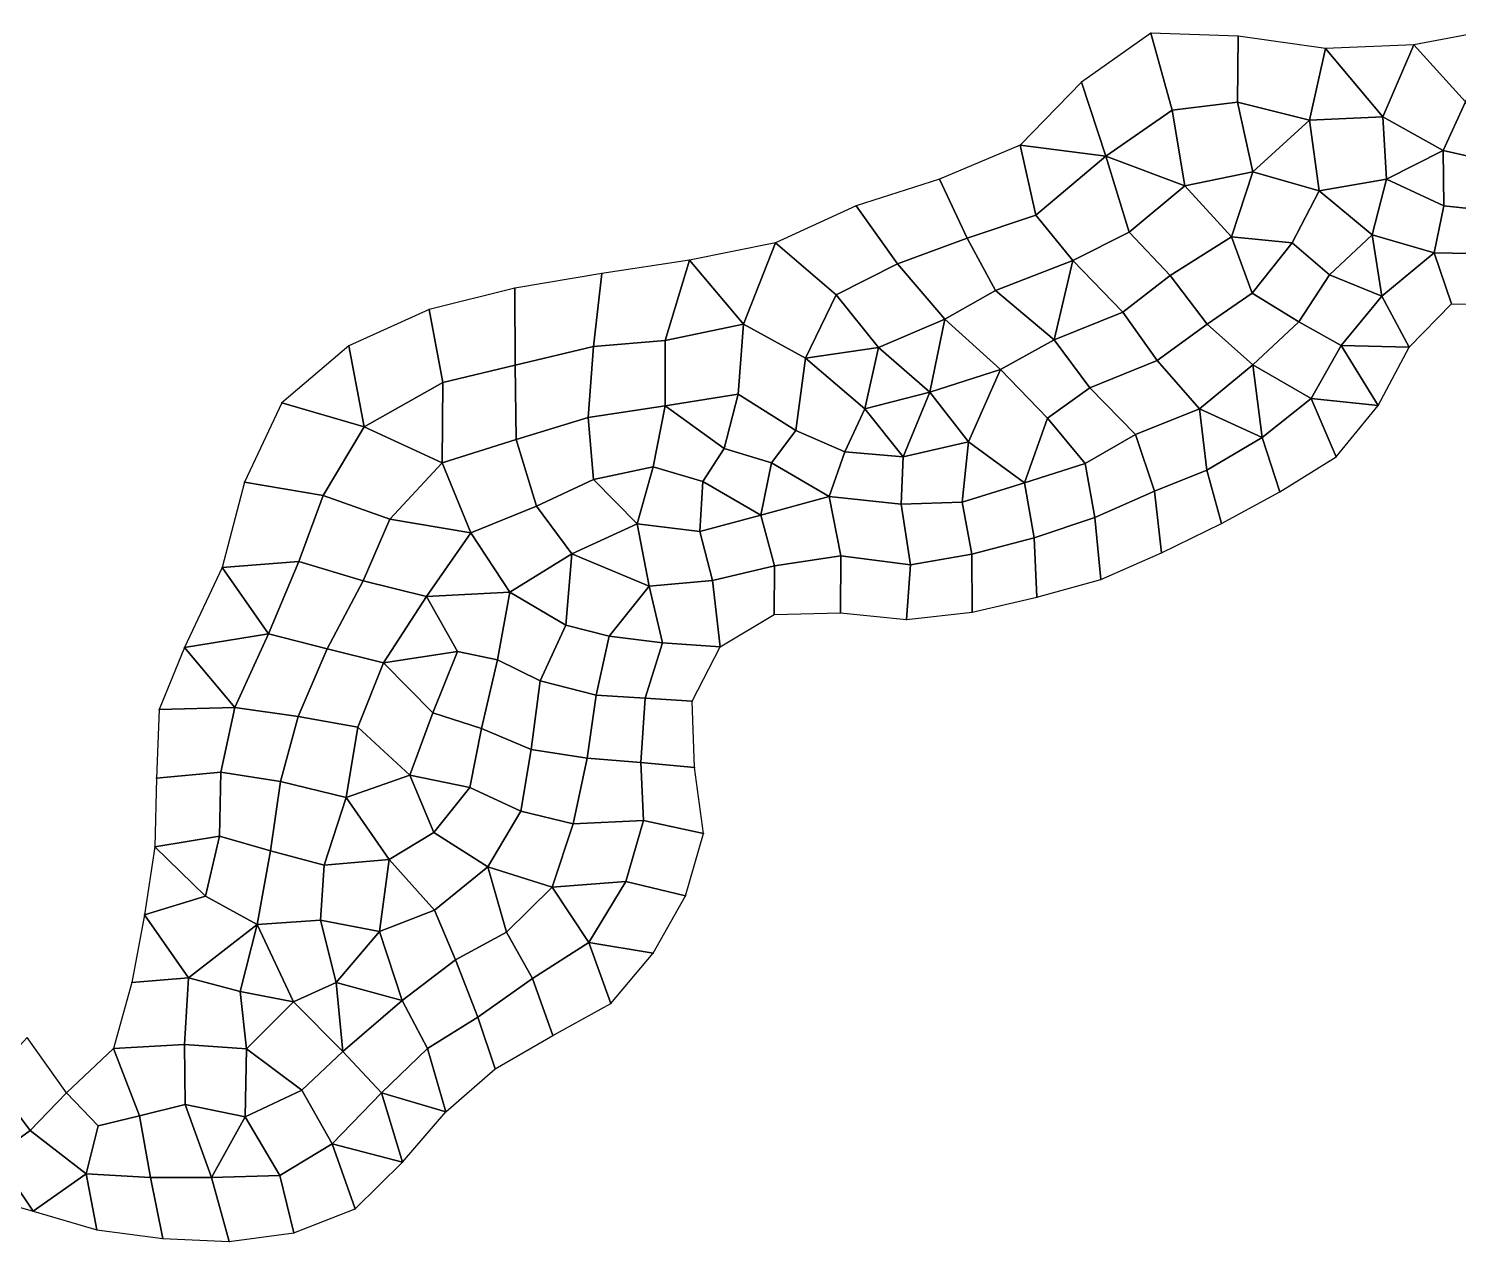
# Model space of a CAD drawing. Extents: x 380707 to 407438, y 6452841 to 6483357.
# Drawn here: x 393561 to 395496, y 6455440 to 6457082 of the extents above; entities that cross this region are included whole.
import ezdxf

# ---------------------------------------------------------------- set-up
doc = ezdxf.new("R2010")
doc.units = 0
for name, color, linetype in [('MESH_BOUND', 25, 'CONTINUOUS'), ('MESH_ELEMS', 18, 'CONTINUOUS'), ('MESH_NODES', 18, 'CONTINUOUS')]:
    doc.layers.add(name, color=color, linetype=linetype)

msp = doc.modelspace()

# ---------------------------------------------------------------- linework, layer by layer
at = {"layer": 'MESH_BOUND', "color": 25}
for points in [[(395553.651, 6457082.16, 0.038), (395436.019, 6457060.09, 0.433)], [(395079.939, 6457076.1, -0.442), (394986.065, 6457009.77, 0.03)], [(395198.357, 6457072.08, 0.454), (395079.939, 6457076.1, -0.442)], [(395316.761, 6457055.21, 0.333), (395198.357, 6457072.08, 0.454)], [(395436.019, 6457060.09, 0.433), (395316.761, 6457055.21, 0.333)], [(394986.065, 6457009.77, 0.03), (394903.118, 6456924.53, 0.695)], [(394903.118, 6456924.53, 0.695), (394793.831, 6456878.46, -0.106)], [(394793.831, 6456878.46, -0.106), (394680.937, 6456842.09, -0.169)], [(394680.937, 6456842.09, -0.169), (394572.061, 6456792.35, 0.591)], [(394572.061, 6456792.35, 0.591), (394455.392, 6456768.5, 0.477)], [(394455.392, 6456768.5, 0.477), (394336.983, 6456750.73, 0.259)], [(394336.983, 6456750.73, 0.259), (394218.903, 6456730.9, -0.04)], [(394218.903, 6456730.9, -0.04), (394103.104, 6456701.8, -0.183)], [(395429.723, 6456650.93, 0.651), (395486.909, 6456709.44, 1.374)], [(395486.909, 6456709.44, 1.374), (395567.956, 6456708.13, 1.318)], [(394103.104, 6456701.8, -0.183), (393994.341, 6456652.55, 1.644)], [(393994.341, 6456652.55, 1.644), (393903.657, 6456575.53, -0.38)], [(395388.035, 6456571.91, -0.919), (395429.723, 6456650.93, 0.651)], [(393903.657, 6456575.53, -0.38), (393852.931, 6456467.98, 0.116)], [(395330.93, 6456502.36, -0.111), (395388.035, 6456571.91, -0.919)], [(395254.613, 6456455.06, 0.252), (395330.93, 6456502.36, -0.111)], [(393852.931, 6456467.98, 0.116), (393822.819, 6456352.62, 0.438)], [(395175.549, 6456412.18, -0.123), (395254.613, 6456455.06, 0.252)], [(395094.732, 6456372.65, -0.132), (395175.549, 6456412.18, -0.123)], [(395012.43, 6456336.24, 0.218), (395094.732, 6456372.65, -0.132)], [(393822.819, 6456352.62, 0.438), (393771.714, 6456244.49, -0.164)], [(394925.669, 6456312.45, 0.764), (395012.43, 6456336.24, 0.218)], [(394838.028, 6456292.14, -0.188), (394925.669, 6456312.45, 0.764)], [(394496.99, 6456245.04, 0.287), (394570.005, 6456288.88, 0.677)], [(394570.005, 6456288.88, 0.677), (394659.965, 6456291.37, -0.559)], [(394659.965, 6456291.37, -0.559), (394749.503, 6456282.31, -0.705)], [(394749.503, 6456282.31, -0.705), (394838.028, 6456292.14, -0.188)], [(393771.714, 6456244.49, -0.164), (393737.343, 6456160.51, 0.149)], [(394459.236, 6456171.85, -0.095), (394496.99, 6456245.04, 0.287)], [(394462.262, 6456081.95, -2.501), (394459.236, 6456171.85, -0.095)], [(393737.343, 6456160.51, 0.149), (393734.109, 6456067.4, 0.061)], [(394474.479, 6455992.79, -1.078), (394462.262, 6456081.95, -2.501)], [(393734.109, 6456067.4, 0.061), (393731.587, 6455974.38, -0.068)], [(394450.218, 6455908.35, -0.304), (394474.479, 6455992.79, -1.078)], [(393731.587, 6455974.38, -0.068), (393717.51, 6455882.3, -0.197)], [(394406.522, 6455830.39, 0.51), (394450.218, 6455908.35, -0.304)], [(393717.51, 6455882.3, -0.197), (393700.315, 6455790.73, -0.017)], [(394349.237, 6455762.52, -0.139), (394406.522, 6455830.39, 0.51)], [(393700.315, 6455790.73, -0.017), (393675.926, 6455701.63, 0.115)], [(394270.44, 6455719.04, -0.069), (394349.237, 6455762.52, -0.139)], [(393612.126, 6455641.4, 0.587), (393558.801, 6455716.27, 0.087)], [(394192.464, 6455674.12, 1.611), (394270.44, 6455719.04, -0.069)], [(393675.926, 6455701.63, 0.115), (393612.126, 6455641.4, 0.587)], [(394125.733, 6455615.88, 0.894), (394192.464, 6455674.12, 1.611)], [(394067.144, 6455547.67, -0.194), (394125.733, 6455615.88, 0.894)], [(394003.096, 6455484.45, -0.238), (394067.144, 6455547.67, -0.194)], [(393480.248, 6455505.98, 1.516), (393566.823, 6455481.45, 0.004)], [(393566.823, 6455481.45, 0.004), (393653.089, 6455456.08, -0.479)], [(393920.072, 6455451.87, -0.331), (394003.096, 6455484.45, -0.238)], [(393653.089, 6455456.08, -0.479), (393742.297, 6455444.21, -0.118)], [(393832.085, 6455440.4, 0.314), (393920.072, 6455451.87, -0.331)], [(393742.297, 6455444.21, -0.118), (393832.085, 6455440.4, 0.314)]]:
    msp.add_polyline3d(points, dxfattribs=at)
at = {"layer": 'MESH_ELEMS', "color": 178}
for points in [[(395506.02, 6456983.08, -0.954), (395553.651, 6457082.16, 0.038), (395436.019, 6457060.09, 0.433), (395506.02, 6456983.08, -0.954)], [(394986.065, 6457009.77, 0.03), (395019.223, 6456909.47, -0.846), (395108.938, 6456971.59, -0.925), (395079.939, 6457076.1, -0.442)], [(395198.357, 6457072.08, 0.454), (395079.939, 6457076.1, -0.442), (395108.938, 6456971.59, -0.925), (395197.272, 6456982.36, -0.618)], [(395197.272, 6456982.36, -0.618), (395294.763, 6456958.24, -0.57), (395316.761, 6457055.21, 0.333), (395198.357, 6457072.08, 0.454)], [(395316.761, 6457055.21, 0.333), (395394.009, 6456962.83, -0.954), (395436.019, 6457060.09, 0.433), (395316.761, 6457055.21, 0.333)], [(395394.009, 6456962.83, -0.954), (395475.81, 6456917.16, -0.979), (395506.02, 6456983.08, -0.954), (395436.019, 6457060.09, 0.433)], [(395316.761, 6457055.21, 0.333), (395294.763, 6456958.24, -0.57), (395394.009, 6456962.83, -0.954), (395316.761, 6457055.21, 0.333)], [(394986.065, 6457009.77, 0.03), (394903.118, 6456924.53, 0.695), (395019.223, 6456909.47, -0.846), (394986.065, 6457009.77, 0.03)], [(395197.272, 6456982.36, -0.618), (395108.938, 6456971.59, -0.925), (395125.886, 6456869.15, -0.949), (395218.157, 6456888.48, -0.914)], [(395218.157, 6456888.48, -0.914), (395294.763, 6456958.24, -0.57), (395197.272, 6456982.36, -0.618), (395218.157, 6456888.48, -0.914)], [(395475.81, 6456917.16, -0.979), (395561.557, 6456897.62, -0.936), (395506.02, 6456983.08, -0.954), (395475.81, 6456917.16, -0.979)], [(395125.886, 6456869.15, -0.949), (395108.938, 6456971.59, -0.925), (395019.223, 6456909.47, -0.846), (395125.886, 6456869.15, -0.949)], [(395394.009, 6456962.83, -0.954), (395294.763, 6456958.24, -0.57), (395308.08, 6456862.62, -0.935), (395398.906, 6456878.29, -0.955)], [(395394.009, 6456962.83, -0.954), (395398.906, 6456878.29, -0.955), (395475.81, 6456917.16, -0.979), (395394.009, 6456962.83, -0.954)], [(395218.157, 6456888.48, -0.914), (395308.08, 6456862.62, -0.935), (395294.763, 6456958.24, -0.57), (395218.157, 6456888.48, -0.914)], [(394924.401, 6456829.55, -0.741), (394903.118, 6456924.53, 0.695), (394793.831, 6456878.46, -0.106), (394831.378, 6456798.67, -0.55)], [(394903.118, 6456924.53, 0.695), (394924.401, 6456829.55, -0.741), (395019.223, 6456909.47, -0.846), (394903.118, 6456924.53, 0.695)], [(394924.401, 6456829.55, -0.741), (394974.454, 6456768.13, -0.798), (395050.82, 6456806.75, -0.8), (395019.223, 6456909.47, -0.846)], [(395050.82, 6456806.75, -0.8), (395125.886, 6456869.15, -0.949), (395019.223, 6456909.47, -0.846), (395050.82, 6456806.75, -0.8)], [(395476.686, 6456842.11, -1.032), (395475.81, 6456917.16, -0.979), (395398.906, 6456878.29, -0.955), (395476.686, 6456842.11, -1.032)], [(395475.81, 6456917.16, -0.979), (395476.686, 6456842.11, -1.032), (395540.551, 6456835.31, -0.874), (395561.557, 6456897.62, -0.936)], [(395218.157, 6456888.48, -0.914), (395125.886, 6456869.15, -0.949), (395189.131, 6456800.45, -0.892), (395218.157, 6456888.48, -0.914)], [(395271.463, 6456792.3, -0.875), (395308.08, 6456862.62, -0.935), (395218.157, 6456888.48, -0.914), (395189.131, 6456800.45, -0.892)], [(394793.831, 6456878.46, -0.106), (394680.937, 6456842.09, -0.169), (394736.886, 6456763.79, -0.554), (394831.378, 6456798.67, -0.55)], [(395125.886, 6456869.15, -0.949), (395050.82, 6456806.75, -0.8), (395106.282, 6456747.83, -0.782), (395189.131, 6456800.45, -0.892)], [(395308.08, 6456862.62, -0.935), (395379.523, 6456803.1, -0.813), (395398.906, 6456878.29, -0.955), (395308.08, 6456862.62, -0.935)], [(395379.523, 6456803.1, -0.813), (395463.744, 6456778.72, -1.165), (395476.686, 6456842.11, -1.032), (395398.906, 6456878.29, -0.955)], [(395379.523, 6456803.1, -0.813), (395308.08, 6456862.62, -0.935), (395271.463, 6456792.3, -0.875), (395322.15, 6456748.77, -0.84)], [(394653.901, 6456721.88, -0.691), (394736.886, 6456763.79, -0.554), (394680.937, 6456842.09, -0.169), (394572.061, 6456792.35, 0.591)], [(394869.792, 6456727.67, -0.464), (394974.454, 6456768.13, -0.798), (394924.401, 6456829.55, -0.741), (394831.378, 6456798.67, -0.55)], [(395538.223, 6456777.28, -1.172), (395540.551, 6456835.31, -0.874), (395476.686, 6456842.11, -1.032), (395463.744, 6456778.72, -1.165)], [(395050.82, 6456806.75, -0.8), (394974.454, 6456768.13, -0.798), (395042.131, 6456698.36, -0.636), (395106.282, 6456747.83, -0.782)], [(394528.422, 6456681.87, -0.47), (394572.061, 6456792.35, 0.591), (394455.392, 6456768.5, 0.477), (394528.422, 6456681.87, -0.47)], [(394653.901, 6456721.88, -0.691), (394572.061, 6456792.35, 0.591), (394528.422, 6456681.87, -0.47), (394612.451, 6456635.99, -0.581)], [(394831.378, 6456798.67, -0.55), (394736.886, 6456763.79, -0.554), (394801.001, 6456688.66, -0.559), (394869.792, 6456727.67, -0.464)], [(395106.282, 6456747.83, -0.782), (395156.386, 6456682.03, -0.953), (395217.324, 6456723.98, -0.941), (395189.131, 6456800.45, -0.892)], [(395189.131, 6456800.45, -0.892), (395217.324, 6456723.98, -0.941), (395271.463, 6456792.3, -0.875), (395189.131, 6456800.45, -0.892)], [(395217.324, 6456723.98, -0.941), (395280.611, 6456685.2, -0.805), (395322.15, 6456748.77, -0.84), (395271.463, 6456792.3, -0.875)], [(395322.15, 6456748.77, -0.84), (395392.812, 6456720.12, -0.707), (395379.523, 6456803.1, -0.813), (395322.15, 6456748.77, -0.84)], [(395463.744, 6456778.72, -1.165), (395379.523, 6456803.1, -0.813), (395392.812, 6456720.12, -0.707), (395463.744, 6456778.72, -1.165)], [(394422.636, 6456660.13, -0.55), (394455.392, 6456768.5, 0.477), (394336.983, 6456750.73, 0.259), (394325.493, 6456652.02, -0.549)], [(394422.636, 6456660.13, -0.55), (394528.422, 6456681.87, -0.47), (394455.392, 6456768.5, 0.477), (394422.636, 6456660.13, -0.55)], [(394974.454, 6456768.13, -0.798), (394869.792, 6456727.67, -0.464), (394949.428, 6456660.84, -0.901), (394974.454, 6456768.13, -0.798)], [(394974.454, 6456768.13, -0.798), (394949.428, 6456660.84, -0.901), (395042.131, 6456698.36, -0.636), (394974.454, 6456768.13, -0.798)], [(395392.812, 6456720.12, -0.707), (395429.723, 6456650.93, 0.651), (395486.909, 6456709.44, 1.374), (395463.744, 6456778.72, -1.165)], [(395538.223, 6456777.28, -1.172), (395463.744, 6456778.72, -1.165), (395486.909, 6456709.44, 1.374), (395567.956, 6456708.13, 1.318)], [(394325.493, 6456652.02, -0.549), (394336.983, 6456750.73, 0.259), (394218.903, 6456730.9, -0.04), (394219.594, 6456626.47, -0.57)], [(394736.886, 6456763.79, -0.554), (394653.901, 6456721.88, -0.691), (394711.325, 6456650.65, -0.851), (394801.001, 6456688.66, -0.559)], [(395042.131, 6456698.36, -0.636), (395088.483, 6456632.94, -0.956), (395156.386, 6456682.03, -0.953), (395106.282, 6456747.83, -0.782)], [(395337.677, 6456652.98, -0.428), (395392.812, 6456720.12, -0.707), (395322.15, 6456748.77, -0.84), (395280.611, 6456685.2, -0.805)], [(394219.594, 6456626.47, -0.57), (394218.903, 6456730.9, -0.04), (394103.104, 6456701.8, -0.183), (394121.38, 6456603.23, -0.578)], [(394711.325, 6456650.65, -0.851), (394653.901, 6456721.88, -0.691), (394612.451, 6456635.99, -0.581), (394711.325, 6456650.65, -0.851)], [(394876.39, 6456620.86, -0.929), (394949.428, 6456660.84, -0.901), (394869.792, 6456727.67, -0.464), (394801.001, 6456688.66, -0.559)], [(395217.324, 6456723.98, -0.941), (395156.386, 6456682.03, -0.953), (395218.236, 6456627.09, -0.936), (395280.611, 6456685.2, -0.805)], [(395337.677, 6456652.98, -0.428), (395429.723, 6456650.93, 0.651), (395392.812, 6456720.12, -0.707), (395337.677, 6456652.98, -0.428)], [(393994.341, 6456652.55, 1.644), (394015.286, 6456543, -0.558), (394121.38, 6456603.23, -0.578), (394103.104, 6456701.8, -0.183)], [(395042.131, 6456698.36, -0.636), (394949.428, 6456660.84, -0.901), (394997.448, 6456595.8, -1.041), (395088.483, 6456632.94, -0.956)], [(394521.594, 6456587.43, -0.565), (394528.422, 6456681.87, -0.47), (394422.636, 6456660.13, -0.55), (394422.671, 6456571.39, -0.595)], [(394612.451, 6456635.99, -0.581), (394528.422, 6456681.87, -0.47), (394521.594, 6456587.43, -0.565), (394599.685, 6456538.17, -1.189)], [(394711.325, 6456650.65, -0.851), (394780.981, 6456589.94, -0.703), (394801.001, 6456688.66, -0.559), (394711.325, 6456650.65, -0.851)], [(394876.39, 6456620.86, -0.929), (394801.001, 6456688.66, -0.559), (394780.981, 6456589.94, -0.703), (394876.39, 6456620.86, -0.929)], [(395156.386, 6456682.03, -0.953), (395088.483, 6456632.94, -0.956), (395145.823, 6456567.51, -1.485), (395218.236, 6456627.09, -0.936)], [(395296.977, 6456581.48, -0.571), (395337.677, 6456652.98, -0.428), (395280.611, 6456685.2, -0.805), (395218.236, 6456627.09, -0.936)], [(393903.657, 6456575.53, -0.38), (394015.286, 6456543, -0.558), (393994.341, 6456652.55, 1.644), (393903.657, 6456575.53, -0.38)], [(394318.281, 6456555.57, -0.95), (394325.493, 6456652.02, -0.549), (394219.594, 6456626.47, -0.57), (394220.772, 6456525.77, -1.164)], [(394422.671, 6456571.39, -0.595), (394422.636, 6456660.13, -0.55), (394325.493, 6456652.02, -0.549), (394318.281, 6456555.57, -0.95)], [(394711.325, 6456650.65, -0.851), (394612.451, 6456635.99, -0.581), (394692.957, 6456567.27, -1.073), (394711.325, 6456650.65, -0.851)], [(394711.325, 6456650.65, -0.851), (394692.957, 6456567.27, -1.073), (394780.981, 6456589.94, -0.703), (394711.325, 6456650.65, -0.851)], [(394940.068, 6456554.99, -1.024), (394997.448, 6456595.8, -1.041), (394949.428, 6456660.84, -0.901), (394876.39, 6456620.86, -0.929)], [(395296.977, 6456581.48, -0.571), (395388.035, 6456571.91, -0.919), (395337.677, 6456652.98, -0.428), (395296.977, 6456581.48, -0.571)], [(395337.677, 6456652.98, -0.428), (395388.035, 6456571.91, -0.919), (395429.723, 6456650.93, 0.651), (395337.677, 6456652.98, -0.428)], [(394599.685, 6456538.17, -1.189), (394665.658, 6456509.16, -1.099), (394692.957, 6456567.27, -1.073), (394612.451, 6456635.99, -0.581)], [(395088.483, 6456632.94, -0.956), (394997.448, 6456595.8, -1.041), (395059.307, 6456532.63, -0.976), (395145.823, 6456567.51, -1.485)], [(394220.772, 6456525.77, -1.164), (394219.594, 6456626.47, -0.57), (394121.38, 6456603.23, -0.578), (394120.549, 6456494.43, -1.013)], [(394780.981, 6456589.94, -0.703), (394833.448, 6456522.91, -1.047), (394876.39, 6456620.86, -0.929), (394780.981, 6456589.94, -0.703)], [(394940.068, 6456554.99, -1.024), (394876.39, 6456620.86, -0.929), (394833.448, 6456522.91, -1.047), (394908.821, 6456467.23, -0.97)], [(395218.236, 6456627.09, -0.936), (395145.823, 6456567.51, -1.485), (395230.837, 6456528.7, -1.168), (395218.236, 6456627.09, -0.936)], [(395296.977, 6456581.48, -0.571), (395218.236, 6456627.09, -0.936), (395230.837, 6456528.7, -1.168), (395296.977, 6456581.48, -0.571)], [(394015.286, 6456543, -0.558), (394120.549, 6456494.43, -1.013), (394121.38, 6456603.23, -0.578), (394015.286, 6456543, -0.558)], [(394997.448, 6456595.8, -1.041), (394940.068, 6456554.99, -1.024), (394991.346, 6456493.45, -0.965), (395059.307, 6456532.63, -0.976)], [(393959.546, 6456449.91, -0.864), (394015.286, 6456543, -0.558), (393903.657, 6456575.53, -0.38), (393852.931, 6456467.98, 0.116)], [(394502.634, 6456513.77, -0.985), (394521.594, 6456587.43, -0.565), (394422.671, 6456571.39, -0.595), (394502.634, 6456513.77, -0.985)], [(394502.634, 6456513.77, -0.985), (394566.421, 6456494.41, -1.256), (394599.685, 6456538.17, -1.189), (394521.594, 6456587.43, -0.565)], [(394744.992, 6456502.59, -1.172), (394780.981, 6456589.94, -0.703), (394692.957, 6456567.27, -1.073), (394744.992, 6456502.59, -1.172)], [(394780.981, 6456589.94, -0.703), (394744.992, 6456502.59, -1.172), (394833.448, 6456522.91, -1.047), (394780.981, 6456589.94, -0.703)], [(395330.93, 6456502.36, -0.111), (395296.977, 6456581.48, -0.571), (395230.837, 6456528.7, -1.168), (395254.613, 6456455.06, 0.252)], [(395296.977, 6456581.48, -0.571), (395330.93, 6456502.36, -0.111), (395388.035, 6456571.91, -0.919), (395296.977, 6456581.48, -0.571)], [(394325.621, 6456471.93, -1.098), (394318.281, 6456555.57, -0.95), (394220.772, 6456525.77, -1.164), (394248.228, 6456435.59, -1.166)], [(394406.518, 6456488.83, -1), (394422.671, 6456571.39, -0.595), (394318.281, 6456555.57, -0.95), (394325.621, 6456471.93, -1.098)], [(394406.518, 6456488.83, -1), (394473.438, 6456468.97, -1.043), (394502.634, 6456513.77, -0.985), (394422.671, 6456571.39, -0.595)], [(394692.957, 6456567.27, -1.073), (394665.658, 6456509.16, -1.099), (394744.992, 6456502.59, -1.172), (394692.957, 6456567.27, -1.073)], [(394940.068, 6456554.99, -1.024), (394908.821, 6456467.23, -0.97), (394991.346, 6456493.45, -0.965), (394940.068, 6456554.99, -1.024)], [(395155.9, 6456484.47, -2.491), (395145.823, 6456567.51, -1.485), (395059.307, 6456532.63, -0.976), (395085.066, 6456456.15, -2.868)], [(395230.837, 6456528.7, -1.168), (395145.823, 6456567.51, -1.485), (395155.9, 6456484.47, -2.491), (395230.837, 6456528.7, -1.168)], [(394049.91, 6456417.88, -0.956), (394120.549, 6456494.43, -1.013), (394015.286, 6456543, -0.558), (393959.546, 6456449.91, -0.864)], [(394644.732, 6456448.84, -1.169), (394665.658, 6456509.16, -1.099), (394599.685, 6456538.17, -1.189), (394566.421, 6456494.41, -1.256)], [(394248.228, 6456435.59, -1.166), (394220.772, 6456525.77, -1.164), (394120.549, 6456494.43, -1.013), (394159.39, 6456399.47, -1.08)], [(394824.823, 6456441.27, -1.071), (394833.448, 6456522.91, -1.047), (394744.992, 6456502.59, -1.172), (394741.864, 6456438.47, -1)], [(394908.821, 6456467.23, -0.97), (394833.448, 6456522.91, -1.047), (394824.823, 6456441.27, -1.071), (394908.821, 6456467.23, -0.97)], [(395085.066, 6456456.15, -2.868), (395059.307, 6456532.63, -0.976), (394991.346, 6456493.45, -0.965), (395004.13, 6456420.18, -3.188)], [(395254.613, 6456455.06, 0.252), (395230.837, 6456528.7, -1.168), (395155.9, 6456484.47, -2.491), (395175.549, 6456412.18, -0.123)], [(394551.932, 6456423.42, -1.265), (394566.421, 6456494.41, -1.256), (394502.634, 6456513.77, -0.985), (394473.438, 6456468.97, -1.043)], [(394741.864, 6456438.47, -1), (394744.992, 6456502.59, -1.172), (394665.658, 6456509.16, -1.099), (394644.732, 6456448.84, -1.169)], [(394159.39, 6456399.47, -1.08), (394120.549, 6456494.43, -1.013), (394049.91, 6456417.88, -0.956), (394159.39, 6456399.47, -1.08)], [(394384.787, 6456411.76, -1.256), (394406.518, 6456488.83, -1), (394325.621, 6456471.93, -1.098), (394384.787, 6456411.76, -1.256)], [(394384.787, 6456411.76, -1.256), (394469.585, 6456401.36, -1.259), (394473.438, 6456468.97, -1.043), (394406.518, 6456488.83, -1)], [(394551.932, 6456423.42, -1.265), (394644.732, 6456448.84, -1.169), (394566.421, 6456494.41, -1.256), (394551.932, 6456423.42, -1.265)], [(395004.13, 6456420.18, -3.188), (394991.346, 6456493.45, -0.965), (394908.821, 6456467.23, -0.97), (394921.988, 6456392.68, -0.747)], [(395175.549, 6456412.18, -0.123), (395155.9, 6456484.47, -2.491), (395085.066, 6456456.15, -2.868), (395094.732, 6456372.65, -0.132)], [(393926.725, 6456360.9, -0.876), (393959.546, 6456449.91, -0.864), (393852.931, 6456467.98, 0.116), (393822.819, 6456352.62, 0.438)], [(394325.621, 6456471.93, -1.098), (394248.228, 6456435.59, -1.166), (394296.288, 6456371.31, -1.325), (394384.787, 6456411.76, -1.256)], [(394469.585, 6456401.36, -1.259), (394551.932, 6456423.42, -1.265), (394473.438, 6456468.97, -1.043), (394469.585, 6456401.36, -1.259)], [(394921.988, 6456392.68, -0.747), (394908.821, 6456467.23, -0.97), (394824.823, 6456441.27, -1.071), (394837.572, 6456370.92, -0.785)], [(394013.543, 6456334.61, -0.956), (394049.91, 6456417.88, -0.956), (393959.546, 6456449.91, -0.864), (393926.725, 6456360.9, -0.876)], [(394644.732, 6456448.84, -1.169), (394551.932, 6456423.42, -1.265), (394570.386, 6456354.71, -1.522), (394660.254, 6456368.37, -1.069)], [(394741.864, 6456438.47, -1), (394644.732, 6456448.84, -1.169), (394660.254, 6456368.37, -1.069), (394754.522, 6456356.26, -0.918)], [(394824.823, 6456441.27, -1.071), (394741.864, 6456438.47, -1), (394754.522, 6456356.26, -0.918), (394837.572, 6456370.92, -0.785)], [(395094.732, 6456372.65, -0.132), (395085.066, 6456456.15, -2.868), (395004.13, 6456420.18, -3.188), (395012.43, 6456336.24, 0.218)], [(394248.228, 6456435.59, -1.166), (394159.39, 6456399.47, -1.08), (394212.268, 6456319.46, -1.141), (394296.288, 6456371.31, -1.325)], [(394570.386, 6456354.71, -1.522), (394551.932, 6456423.42, -1.265), (394469.585, 6456401.36, -1.259), (394486.772, 6456335.16, -1.19)], [(395012.43, 6456336.24, 0.218), (395004.13, 6456420.18, -3.188), (394921.988, 6456392.68, -0.747), (394925.669, 6456312.45, 0.764)], [(394049.91, 6456417.88, -0.956), (394013.543, 6456334.61, -0.956), (394099.54, 6456313.46, -0.956), (394159.39, 6456399.47, -1.08)], [(394159.39, 6456399.47, -1.08), (394099.54, 6456313.46, -0.956), (394212.268, 6456319.46, -1.141), (394159.39, 6456399.47, -1.08)], [(394296.288, 6456371.31, -1.325), (394401.128, 6456327.37, -1.247), (394384.787, 6456411.76, -1.256), (394296.288, 6456371.31, -1.325)], [(394401.128, 6456327.37, -1.247), (394486.772, 6456335.16, -1.19), (394469.585, 6456401.36, -1.259), (394384.787, 6456411.76, -1.256)], [(394837.572, 6456370.92, -0.785), (394838.028, 6456292.14, -0.188), (394925.669, 6456312.45, 0.764), (394921.988, 6456392.68, -0.747)], [(393822.819, 6456352.62, 0.438), (393885.451, 6456262.81, -0.914), (393926.725, 6456360.9, -0.876), (393822.819, 6456352.62, 0.438)], [(393965.03, 6456242.68, -0.956), (394013.543, 6456334.61, -0.956), (393926.725, 6456360.9, -0.876), (393885.451, 6456262.81, -0.914)], [(394296.288, 6456371.31, -1.325), (394212.268, 6456319.46, -1.141), (394288.055, 6456274.56, -1.253), (394296.288, 6456371.31, -1.325)], [(394346.615, 6456259.78, -1.656), (394401.128, 6456327.37, -1.247), (394296.288, 6456371.31, -1.325), (394288.055, 6456274.56, -1.253)], [(394659.965, 6456291.37, -0.559), (394660.254, 6456368.37, -1.069), (394570.386, 6456354.71, -1.522), (394570.005, 6456288.88, 0.677)], [(394754.522, 6456356.26, -0.918), (394660.254, 6456368.37, -1.069), (394659.965, 6456291.37, -0.559), (394749.503, 6456282.31, -0.705)], [(394838.028, 6456292.14, -0.188), (394837.572, 6456370.92, -0.785), (394754.522, 6456356.26, -0.918), (394749.503, 6456282.31, -0.705)], [(393822.819, 6456352.62, 0.438), (393771.714, 6456244.49, -0.164), (393885.451, 6456262.81, -0.914), (393822.819, 6456352.62, 0.438)], [(394570.005, 6456288.88, 0.677), (394570.386, 6456354.71, -1.522), (394486.772, 6456335.16, -1.19), (394496.99, 6456245.04, 0.287)], [(394041.131, 6456223.72, -0.956), (394099.54, 6456313.46, -0.956), (394013.543, 6456334.61, -0.956), (393965.03, 6456242.68, -0.956)], [(394401.128, 6456327.37, -1.247), (394346.615, 6456259.78, -1.656), (394419.032, 6456250.48, -1.606), (394401.128, 6456327.37, -1.247)], [(394486.772, 6456335.16, -1.19), (394401.128, 6456327.37, -1.247), (394419.032, 6456250.48, -1.606), (394496.99, 6456245.04, 0.287)], [(394141.275, 6456238.85, -0.989), (394099.54, 6456313.46, -0.956), (394041.131, 6456223.72, -0.956), (394141.275, 6456238.85, -0.989)], [(394141.275, 6456238.85, -0.989), (394195.709, 6456227.88, -1.145), (394212.268, 6456319.46, -1.141), (394099.54, 6456313.46, -0.956)], [(394288.055, 6456274.56, -1.253), (394212.268, 6456319.46, -1.141), (394195.709, 6456227.88, -1.145), (394253.495, 6456199.05, -1.126)], [(394328.975, 6456179.69, -4.003), (394346.615, 6456259.78, -1.656), (394288.055, 6456274.56, -1.253), (394253.495, 6456199.05, -1.126)], [(393737.343, 6456160.51, 0.149), (393839.973, 6456163.33, -0.943), (393771.714, 6456244.49, -0.164), (393737.343, 6456160.51, 0.149)], [(393885.451, 6456262.81, -0.914), (393771.714, 6456244.49, -0.164), (393839.973, 6456163.33, -0.943), (393885.451, 6456262.81, -0.914)], [(393925.718, 6456151.12, -0.964), (393965.03, 6456242.68, -0.956), (393885.451, 6456262.81, -0.914), (393839.973, 6456163.33, -0.943)], [(394395.562, 6456175.82, -1.488), (394419.032, 6456250.48, -1.606), (394346.615, 6456259.78, -1.656), (394328.975, 6456179.69, -4.003)], [(394459.236, 6456171.85, -0.095), (394496.99, 6456245.04, 0.287), (394419.032, 6456250.48, -1.606), (394395.562, 6456175.82, -1.488)], [(394006.588, 6456136.52, -1.056), (394041.131, 6456223.72, -0.956), (393965.03, 6456242.68, -0.956), (393925.718, 6456151.12, -0.964)], [(394108.23, 6456155.91, -1.036), (394141.275, 6456238.85, -0.989), (394041.131, 6456223.72, -0.956), (394108.23, 6456155.91, -1.036)], [(394195.709, 6456227.88, -1.145), (394141.275, 6456238.85, -0.989), (394108.23, 6456155.91, -1.036), (394174.008, 6456134.64, -0.993)], [(394174.008, 6456134.64, -0.993), (394241.178, 6456106.08, -1.03), (394253.495, 6456199.05, -1.126), (394195.709, 6456227.88, -1.145)], [(394108.23, 6456155.91, -1.036), (394041.131, 6456223.72, -0.956), (394006.588, 6456136.52, -1.056), (394077.033, 6456071.61, -1.122)], [(394241.178, 6456106.08, -1.03), (394317.187, 6456094.7, -2.856), (394328.975, 6456179.69, -4.003), (394253.495, 6456199.05, -1.126)], [(394328.975, 6456179.69, -4.003), (394317.187, 6456094.7, -2.856), (394389.732, 6456088.59, -1.789), (394395.562, 6456175.82, -1.488)], [(394389.732, 6456088.59, -1.789), (394462.262, 6456081.95, -2.501), (394459.236, 6456171.85, -0.095), (394395.562, 6456175.82, -1.488)], [(393821.122, 6456075.61, -0.943), (393839.973, 6456163.33, -0.943), (393737.343, 6456160.51, 0.149), (393734.109, 6456067.4, 0.061)], [(393821.122, 6456075.61, -0.943), (393901.804, 6456062.82, -1.138), (393925.718, 6456151.12, -0.964), (393839.973, 6456163.33, -0.943)], [(393990.714, 6456041.09, -1.072), (394006.588, 6456136.52, -1.056), (393925.718, 6456151.12, -0.964), (393901.804, 6456062.82, -1.138)], [(394174.008, 6456134.64, -0.993), (394108.23, 6456155.91, -1.036), (394077.033, 6456071.61, -1.122), (394158.331, 6456054.64, -1.057)], [(393990.714, 6456041.09, -1.072), (394077.033, 6456071.61, -1.122), (394006.588, 6456136.52, -1.056), (393990.714, 6456041.09, -1.072)], [(394241.178, 6456106.08, -1.03), (394174.008, 6456134.64, -0.993), (394158.331, 6456054.64, -1.057), (394227.174, 6456022.66, -0.865)], [(394317.187, 6456094.7, -2.856), (394241.178, 6456106.08, -1.03), (394227.174, 6456022.66, -0.865), (394297.907, 6456005.65, -2.343)], [(394393.383, 6456010.26, -1.409), (394389.732, 6456088.59, -1.789), (394317.187, 6456094.7, -2.856), (394297.907, 6456005.65, -2.343)], [(393819, 6455988.81, -0.949), (393821.122, 6456075.61, -0.943), (393734.109, 6456067.4, 0.061), (393731.587, 6455974.38, -0.068)], [(393901.804, 6456062.82, -1.138), (393821.122, 6456075.61, -0.943), (393819, 6455988.81, -0.949), (393888.208, 6455969.22, -1.15)], [(394049.054, 6455957.17, -1.142), (394109.503, 6455993.83, -1.014), (394077.033, 6456071.61, -1.122), (393990.714, 6456041.09, -1.072)], [(394077.033, 6456071.61, -1.122), (394109.503, 6455993.83, -1.014), (394158.331, 6456054.64, -1.057), (394077.033, 6456071.61, -1.122)], [(394393.383, 6456010.26, -1.409), (394474.479, 6455992.79, -1.078), (394462.262, 6456081.95, -2.501), (394389.732, 6456088.59, -1.789)], [(393961.073, 6455949.62, -1.256), (393990.714, 6456041.09, -1.072), (393901.804, 6456062.82, -1.138), (393888.208, 6455969.22, -1.15)], [(394158.331, 6456054.64, -1.057), (394109.503, 6455993.83, -1.014), (394182.524, 6455947.59, -1.068), (394227.174, 6456022.66, -0.865)], [(393961.073, 6455949.62, -1.256), (394049.054, 6455957.17, -1.142), (393990.714, 6456041.09, -1.072), (393961.073, 6455949.62, -1.256)], [(394269.722, 6455920.07, -0.967), (394297.907, 6456005.65, -2.343), (394227.174, 6456022.66, -0.865), (394182.524, 6455947.59, -1.068)], [(394110.443, 6455888.75, -0.935), (394182.524, 6455947.59, -1.068), (394109.503, 6455993.83, -1.014), (394049.054, 6455957.17, -1.142)], [(394369.392, 6455927.79, -1.93), (394393.383, 6456010.26, -1.409), (394297.907, 6456005.65, -2.343), (394269.722, 6455920.07, -0.967)], [(394450.218, 6455908.35, -0.304), (394474.479, 6455992.79, -1.078), (394393.383, 6456010.26, -1.409), (394369.392, 6455927.79, -1.93)], [(393717.51, 6455882.3, -0.197), (393800.426, 6455907.92, -0.901), (393731.587, 6455974.38, -0.068), (393717.51, 6455882.3, -0.197)], [(393731.587, 6455974.38, -0.068), (393800.426, 6455907.92, -0.901), (393819, 6455988.81, -0.949), (393731.587, 6455974.38, -0.068)], [(393800.426, 6455907.92, -0.901), (393870.055, 6455869.18, -1.176), (393888.208, 6455969.22, -1.15), (393819, 6455988.81, -0.949)], [(393956.091, 6455875.16, -1.252), (393961.073, 6455949.62, -1.256), (393888.208, 6455969.22, -1.15), (393870.055, 6455869.18, -1.176)], [(394035.911, 6455859.95, -1.165), (394049.054, 6455957.17, -1.142), (393961.073, 6455949.62, -1.256), (393956.091, 6455875.16, -1.252)], [(394035.911, 6455859.95, -1.165), (394110.443, 6455888.75, -0.935), (394049.054, 6455957.17, -1.142), (394035.911, 6455859.95, -1.165)], [(394110.443, 6455888.75, -0.935), (394138.789, 6455821.78, -0.955), (394207.769, 6455859.21, -0.944), (394182.524, 6455947.59, -1.068)], [(394182.524, 6455947.59, -1.068), (394207.769, 6455859.21, -0.944), (394269.722, 6455920.07, -0.967), (394182.524, 6455947.59, -1.068)], [(394319.323, 6455845.07, -1.928), (394269.722, 6455920.07, -0.967), (394207.769, 6455859.21, -0.944), (394243.041, 6455796.26, -1.752)], [(394369.392, 6455927.79, -1.93), (394269.722, 6455920.07, -0.967), (394319.323, 6455845.07, -1.928), (394369.392, 6455927.79, -1.93)], [(394406.522, 6455830.39, 0.51), (394450.218, 6455908.35, -0.304), (394369.392, 6455927.79, -1.93), (394319.323, 6455845.07, -1.928)], [(393777.27, 6455797.41, -0.748), (393870.055, 6455869.18, -1.176), (393800.426, 6455907.92, -0.901), (393717.51, 6455882.3, -0.197)], [(393717.51, 6455882.3, -0.197), (393700.315, 6455790.73, -0.017), (393777.27, 6455797.41, -0.748), (393717.51, 6455882.3, -0.197)], [(394035.911, 6455859.95, -1.165), (394066.304, 6455766.6, -0.891), (394138.789, 6455821.78, -0.955), (394110.443, 6455888.75, -0.935)], [(393847.233, 6455778.72, -1.301), (393870.055, 6455869.18, -1.176), (393777.27, 6455797.41, -0.748), (393847.233, 6455778.72, -1.301)], [(393847.233, 6455778.72, -1.301), (393919.46, 6455764.76, -1.312), (393870.055, 6455869.18, -1.176), (393847.233, 6455778.72, -1.301)], [(393956.091, 6455875.16, -1.252), (393870.055, 6455869.18, -1.176), (393919.46, 6455764.76, -1.312), (393977.275, 6455790.88, -1.251)], [(393956.091, 6455875.16, -1.252), (393977.275, 6455790.88, -1.251), (394035.911, 6455859.95, -1.165), (393956.091, 6455875.16, -1.252)], [(394066.304, 6455766.6, -0.891), (394035.911, 6455859.95, -1.165), (393977.275, 6455790.88, -1.251), (394066.304, 6455766.6, -0.891)], [(394138.789, 6455821.78, -0.955), (394169.036, 6455744.04, -1.078), (394243.041, 6455796.26, -1.752), (394207.769, 6455859.21, -0.944)], [(394349.237, 6455762.52, -0.139), (394319.323, 6455845.07, -1.928), (394243.041, 6455796.26, -1.752), (394270.44, 6455719.04, -0.069)], [(394406.522, 6455830.39, 0.51), (394319.323, 6455845.07, -1.928), (394349.237, 6455762.52, -0.139), (394406.522, 6455830.39, 0.51)], [(394169.036, 6455744.04, -1.078), (394138.789, 6455821.78, -0.955), (394066.304, 6455766.6, -0.891), (394100.817, 6455701.68, -1.562)], [(393771.925, 6455706.8, -1.295), (393777.27, 6455797.41, -0.748), (393700.315, 6455790.73, -0.017), (393675.926, 6455701.63, 0.115)], [(393771.925, 6455706.8, -1.295), (393855.606, 6455701.18, -1.61), (393847.233, 6455778.72, -1.301), (393777.27, 6455797.41, -0.748)], [(393919.46, 6455764.76, -1.312), (393986.177, 6455697.59, -1.291), (393977.275, 6455790.88, -1.251), (393919.46, 6455764.76, -1.312)], [(393977.275, 6455790.88, -1.251), (393986.177, 6455697.59, -1.291), (394066.304, 6455766.6, -0.891), (393977.275, 6455790.88, -1.251)], [(394169.036, 6455744.04, -1.078), (394192.464, 6455674.12, 1.611), (394270.44, 6455719.04, -0.069), (394243.041, 6455796.26, -1.752)], [(393855.606, 6455701.18, -1.61), (393919.46, 6455764.76, -1.312), (393847.233, 6455778.72, -1.301), (393855.606, 6455701.18, -1.61)], [(393930.817, 6455645.15, -1.82), (393986.177, 6455697.59, -1.291), (393919.46, 6455764.76, -1.312), (393855.606, 6455701.18, -1.61)], [(393986.177, 6455697.59, -1.291), (394038.717, 6455641.4, -1.029), (394100.817, 6455701.68, -1.562), (394066.304, 6455766.6, -0.891)], [(394192.464, 6455674.12, 1.611), (394169.036, 6455744.04, -1.078), (394100.817, 6455701.68, -1.562), (394125.733, 6455615.88, 0.894)], [(393612.126, 6455641.4, 0.587), (393558.801, 6455716.27, 0.087), (393508.741, 6455662.08, -1.734), (393562.747, 6455590.64, -2.329)], [(393771.925, 6455706.8, -1.295), (393675.926, 6455701.63, 0.115), (393710.864, 6455610.58, -1.339), (393772.885, 6455625.92, -1.71)], [(393855.606, 6455701.18, -1.61), (393771.925, 6455706.8, -1.295), (393772.885, 6455625.92, -1.71), (393854.114, 6455609.12, -1.828)], [(393710.864, 6455610.58, -1.339), (393675.926, 6455701.63, 0.115), (393612.126, 6455641.4, 0.587), (393654.873, 6455596.71, -0.957)], [(393930.817, 6455645.15, -1.82), (393855.606, 6455701.18, -1.61), (393854.114, 6455609.12, -1.828), (393930.817, 6455645.15, -1.82)], [(393930.817, 6455645.15, -1.82), (393971.735, 6455572.26, -1.365), (394038.717, 6455641.4, -1.029), (393986.177, 6455697.59, -1.291)], [(394100.817, 6455701.68, -1.562), (394038.717, 6455641.4, -1.029), (394125.733, 6455615.88, 0.894), (394100.817, 6455701.68, -1.562)], [(393515.997, 6455556.49, -1.774), (393562.747, 6455590.64, -2.329), (393508.741, 6455662.08, -1.734), (393456.585, 6455599.99, -2.908)], [(393901.08, 6455529.58, -1.322), (393971.735, 6455572.26, -1.365), (393930.817, 6455645.15, -1.82), (393854.114, 6455609.12, -1.828)], [(393654.873, 6455596.71, -0.957), (393612.126, 6455641.4, 0.587), (393562.747, 6455590.64, -2.329), (393638.681, 6455531.82, -2.355)], [(393772.885, 6455625.92, -1.71), (393710.864, 6455610.58, -1.339), (393725.697, 6455527.05, -2.004), (393808.443, 6455526.96, -1.705)], [(393808.443, 6455526.96, -1.705), (393854.114, 6455609.12, -1.828), (393772.885, 6455625.92, -1.71), (393808.443, 6455526.96, -1.705)], [(393971.735, 6455572.26, -1.365), (394067.144, 6455547.67, -0.194), (394038.717, 6455641.4, -1.029), (393971.735, 6455572.26, -1.365)], [(394067.144, 6455547.67, -0.194), (394125.733, 6455615.88, 0.894), (394038.717, 6455641.4, -1.029), (394067.144, 6455547.67, -0.194)], [(393725.697, 6455527.05, -2.004), (393710.864, 6455610.58, -1.339), (393654.873, 6455596.71, -0.957), (393638.681, 6455531.82, -2.355)], [(393901.08, 6455529.58, -1.322), (393854.114, 6455609.12, -1.828), (393808.443, 6455526.96, -1.705), (393901.08, 6455529.58, -1.322)], [(393566.823, 6455481.45, 0.004), (393638.681, 6455531.82, -2.355), (393562.747, 6455590.64, -2.329), (393515.997, 6455556.49, -1.774)], [(394003.096, 6455484.45, -0.238), (393971.735, 6455572.26, -1.365), (393901.08, 6455529.58, -1.322), (393920.072, 6455451.87, -0.331)], [(394003.096, 6455484.45, -0.238), (394067.144, 6455547.67, -0.194), (393971.735, 6455572.26, -1.365), (394003.096, 6455484.45, -0.238)], [(393480.248, 6455505.98, 1.516), (393566.823, 6455481.45, 0.004), (393515.997, 6455556.49, -1.774), (393480.248, 6455505.98, 1.516)], [(393653.089, 6455456.08, -0.479), (393638.681, 6455531.82, -2.355), (393566.823, 6455481.45, 0.004), (393653.089, 6455456.08, -0.479)], [(393725.697, 6455527.05, -2.004), (393638.681, 6455531.82, -2.355), (393653.089, 6455456.08, -0.479), (393742.297, 6455444.21, -0.118)], [(393901.08, 6455529.58, -1.322), (393808.443, 6455526.96, -1.705), (393832.085, 6455440.4, 0.314), (393920.072, 6455451.87, -0.331)], [(393808.443, 6455526.96, -1.705), (393725.697, 6455527.05, -2.004), (393742.297, 6455444.21, -0.118), (393832.085, 6455440.4, 0.314)]]:
    msp.add_3dface(points, dxfattribs=at)
at = {"layer": 'MESH_NODES', "color": 18}
for p in [(395079.939, 6457076.1, -0.442), (395198.357, 6457072.08, 0.454), (395436.019, 6457060.09, 0.433), (395316.761, 6457055.21, 0.333), (394986.065, 6457009.77, 0.03), (395197.272, 6456982.36, -0.618), (395108.938, 6456971.59, -0.925), (395394.009, 6456962.83, -0.954), (395294.763, 6456958.24, -0.57), (394903.118, 6456924.53, 0.695), (395019.223, 6456909.47, -0.846), (395475.81, 6456917.16, -0.979), (395218.157, 6456888.48, -0.914), (394793.831, 6456878.46, -0.106), (395125.886, 6456869.15, -0.949), (395398.906, 6456878.29, -0.955), (395308.08, 6456862.62, -0.935), (394680.937, 6456842.09, -0.169), (394924.401, 6456829.55, -0.741), (395476.686, 6456842.11, -1.032), (395050.82, 6456806.75, -0.8), (394572.061, 6456792.35, 0.591), (394831.378, 6456798.67, -0.55), (395189.131, 6456800.45, -0.892), (395271.463, 6456792.3, -0.875), (395379.523, 6456803.1, -0.813), (394455.392, 6456768.5, 0.477), (394974.454, 6456768.13, -0.798), (395463.744, 6456778.72, -1.165), (394336.983, 6456750.73, 0.259), (394736.886, 6456763.79, -0.554), (395106.282, 6456747.83, -0.782), (395322.15, 6456748.77, -0.84), (394218.903, 6456730.9, -0.04), (394653.901, 6456721.88, -0.691), (394869.792, 6456727.67, -0.464), (395217.324, 6456723.98, -0.941), (395392.812, 6456720.12, -0.707), (395486.909, 6456709.44, 1.374), (394103.104, 6456701.8, -0.183), (395042.131, 6456698.36, -0.636), (394528.422, 6456681.87, -0.47), (394801.001, 6456688.66, -0.559), (395156.386, 6456682.03, -0.953), (395280.611, 6456685.2, -0.805), (393994.341, 6456652.55, 1.644), (394325.493, 6456652.02, -0.549), (394422.636, 6456660.13, -0.55), (394711.325, 6456650.65, -0.851), (394949.428, 6456660.84, -0.901), (395337.677, 6456652.98, -0.428), (395429.723, 6456650.93, 0.651), (394612.451, 6456635.99, -0.581), (395088.483, 6456632.94, -0.956), (394219.594, 6456626.47, -0.57), (394876.39, 6456620.86, -0.929), (395218.236, 6456627.09, -0.936), (394121.38, 6456603.23, -0.578), (394997.448, 6456595.8, -1.041), (393903.657, 6456575.53, -0.38), (394521.594, 6456587.43, -0.565), (394780.981, 6456589.94, -0.703), (395296.977, 6456581.48, -0.571), (394318.281, 6456555.57, -0.95), (394422.671, 6456571.39, -0.595), (394692.957, 6456567.27, -1.073), (394940.068, 6456554.99, -1.024), (395145.823, 6456567.51, -1.485), (395388.035, 6456571.91, -0.919), (394015.286, 6456543, -0.558), (394599.685, 6456538.17, -1.189), (394220.772, 6456525.77, -1.164), (394833.448, 6456522.91, -1.047), (395059.307, 6456532.63, -0.976), (395230.837, 6456528.7, -1.168), (394502.634, 6456513.77, -0.985), (394665.658, 6456509.16, -1.099), (394744.992, 6456502.59, -1.172), (395330.93, 6456502.36, -0.111), (394120.549, 6456494.43, -1.013), (394406.518, 6456488.83, -1), (394566.421, 6456494.41, -1.256), (394991.346, 6456493.45, -0.965), (395155.9, 6456484.47, -2.491), (393852.931, 6456467.98, 0.116), (394325.621, 6456471.93, -1.098), (394473.438, 6456468.97, -1.043), (394908.821, 6456467.23, -0.97), (393959.546, 6456449.91, -0.864), (394644.732, 6456448.84, -1.169), (394741.864, 6456438.47, -1), (394824.823, 6456441.27, -1.071), (395085.066, 6456456.15, -2.868), (395254.613, 6456455.06, 0.252), (394248.228, 6456435.59, -1.166), (394551.932, 6456423.42, -1.265), (395004.13, 6456420.18, -3.188), (394049.91, 6456417.88, -0.956), (394159.39, 6456399.47, -1.08), (394384.787, 6456411.76, -1.256), (394469.585, 6456401.36, -1.259), (395175.549, 6456412.18, -0.123), (394921.988, 6456392.68, -0.747), (393926.725, 6456360.9, -0.876), (394296.288, 6456371.31, -1.325), (394660.254, 6456368.37, -1.069), (394837.572, 6456370.92, -0.785), (395094.732, 6456372.65, -0.132), (393822.819, 6456352.62, 0.438), (394570.386, 6456354.71, -1.522), (394754.522, 6456356.26, -0.918), (394013.543, 6456334.61, -0.956), (394401.128, 6456327.37, -1.247), (394486.772, 6456335.16, -1.19), (395012.43, 6456336.24, 0.218), (394099.54, 6456313.46, -0.956), (394212.268, 6456319.46, -1.141), (394925.669, 6456312.45, 0.764), (394570.005, 6456288.88, 0.677), (394659.965, 6456291.37, -0.559), (394838.028, 6456292.14, -0.188), (394288.055, 6456274.56, -1.253), (394749.503, 6456282.31, -0.705), (393771.714, 6456244.49, -0.164), (393885.451, 6456262.81, -0.914), (394346.615, 6456259.78, -1.656), (394419.032, 6456250.48, -1.606), (394496.99, 6456245.04, 0.287), (393965.03, 6456242.68, -0.956), (394141.275, 6456238.85, -0.989), (394195.709, 6456227.88, -1.145), (394041.131, 6456223.72, -0.956), (394253.495, 6456199.05, -1.126), (394328.975, 6456179.69, -4.003), (394395.562, 6456175.82, -1.488), (394459.236, 6456171.85, -0.095), (393737.343, 6456160.51, 0.149), (393839.973, 6456163.33, -0.943), (393925.718, 6456151.12, -0.964), (394108.23, 6456155.91, -1.036), (394006.588, 6456136.52, -1.056), (394174.008, 6456134.64, -0.993), (394241.178, 6456106.08, -1.03), (394317.187, 6456094.7, -2.856), (393821.122, 6456075.61, -0.943), (394077.033, 6456071.61, -1.122), (394389.732, 6456088.59, -1.789), (394462.262, 6456081.95, -2.501), (393734.109, 6456067.4, 0.061), (393901.804, 6456062.82, -1.138), (394158.331, 6456054.64, -1.057), (393990.714, 6456041.09, -1.072), (394227.174, 6456022.66, -0.865), (394109.503, 6455993.83, -1.014), (394297.907, 6456005.65, -2.343), (394393.383, 6456010.26, -1.409), (394474.479, 6455992.79, -1.078), (393731.587, 6455974.38, -0.068), (393819, 6455988.81, -0.949), (393888.208, 6455969.22, -1.15), (394049.054, 6455957.17, -1.142), (393961.073, 6455949.62, -1.256), (394182.524, 6455947.59, -1.068), (394269.722, 6455920.07, -0.967), (394369.392, 6455927.79, -1.93), (393800.426, 6455907.92, -0.901), (394450.218, 6455908.35, -0.304), (393717.51, 6455882.3, -0.197), (394110.443, 6455888.75, -0.935), (393870.055, 6455869.18, -1.176), (393956.091, 6455875.16, -1.252), (394035.911, 6455859.95, -1.165), (394207.769, 6455859.21, -0.944), (394319.323, 6455845.07, -1.928), (394138.789, 6455821.78, -0.955), (394406.522, 6455830.39, 0.51), (393700.315, 6455790.73, -0.017), (393777.27, 6455797.41, -0.748), (393977.275, 6455790.88, -1.251), (394243.041, 6455796.26, -1.752), (393847.233, 6455778.72, -1.301), (393919.46, 6455764.76, -1.312), (394066.304, 6455766.6, -0.891), (394349.237, 6455762.52, -0.139), (394169.036, 6455744.04, -1.078), (393771.925, 6455706.8, -1.295), (394270.44, 6455719.04, -0.069), (393675.926, 6455701.63, 0.115), (393855.606, 6455701.18, -1.61), (393986.177, 6455697.59, -1.291), (394100.817, 6455701.68, -1.562), (394192.464, 6455674.12, 1.611), (393930.817, 6455645.15, -1.82), (393612.126, 6455641.4, 0.587), (393772.885, 6455625.92, -1.71), (394038.717, 6455641.4, -1.029), (393710.864, 6455610.58, -1.339), (393854.114, 6455609.12, -1.828), (394125.733, 6455615.88, 0.894), (393562.747, 6455590.64, -2.329), (393654.873, 6455596.71, -0.957), (393971.735, 6455572.26, -1.365), (394067.144, 6455547.67, -0.194), (393638.681, 6455531.82, -2.355), (393901.08, 6455529.58, -1.322), (393725.697, 6455527.05, -2.004), (393808.443, 6455526.96, -1.705), (393566.823, 6455481.45, 0.004), (394003.096, 6455484.45, -0.238), (393653.089, 6455456.08, -0.479), (393920.072, 6455451.87, -0.331), (393742.297, 6455444.21, -0.118), (393832.085, 6455440.4, 0.314)]:
    msp.add_point(p, dxfattribs=at)

doc.saveas('drawing.dxf')
